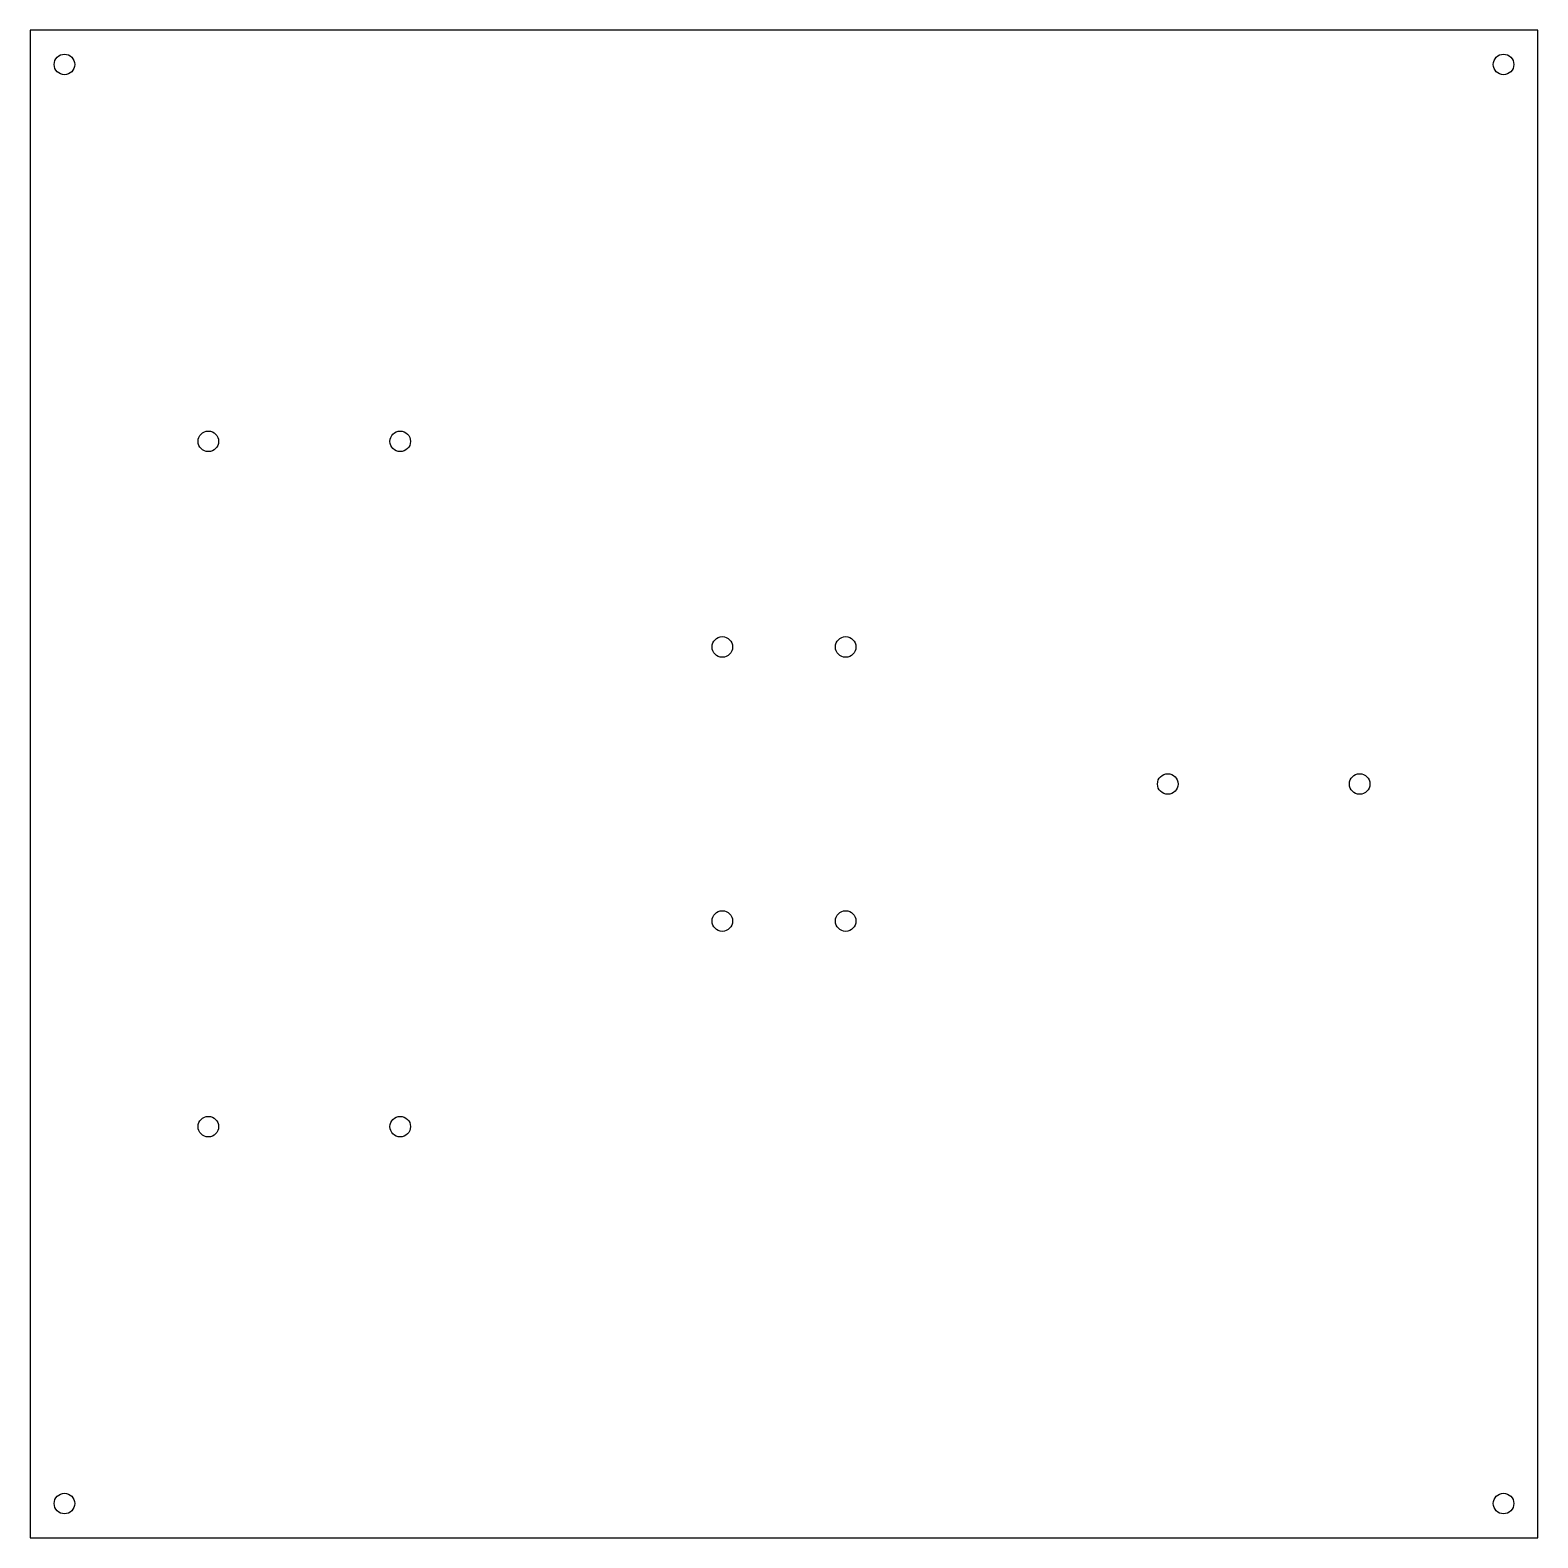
# Model space of a CAD drawing. Header units: millimetres. Extents: x 0 to 220, y 0 to 220.
import ezdxf

# ---------------------------------------------------------------- set-up
doc = ezdxf.new("R2010")
doc.units = ezdxf.units.MM
doc.header["$MEASUREMENT"] = 0
doc.layers.add('Default', color=7, linetype='Continuous')

msp = doc.modelspace()

# ---------------------------------------------------------------- linework, layer by layer
at = {"layer": 'Default'}
msp.add_lwpolyline([(0, 0), (220, 0), (220, 220), (0, 220), (0, 0)], dxfattribs=at)
for centre in [(5, 215), (215, 215), (26, 160), (54, 160), (101, 130), (119, 130), (166, 110), (194, 110), (101, 90), (119, 90), (26, 60), (54, 60), (5, 5), (215, 5)]:
    msp.add_circle(centre, 1.5, dxfattribs=at)

doc.saveas('drawing.dxf')
